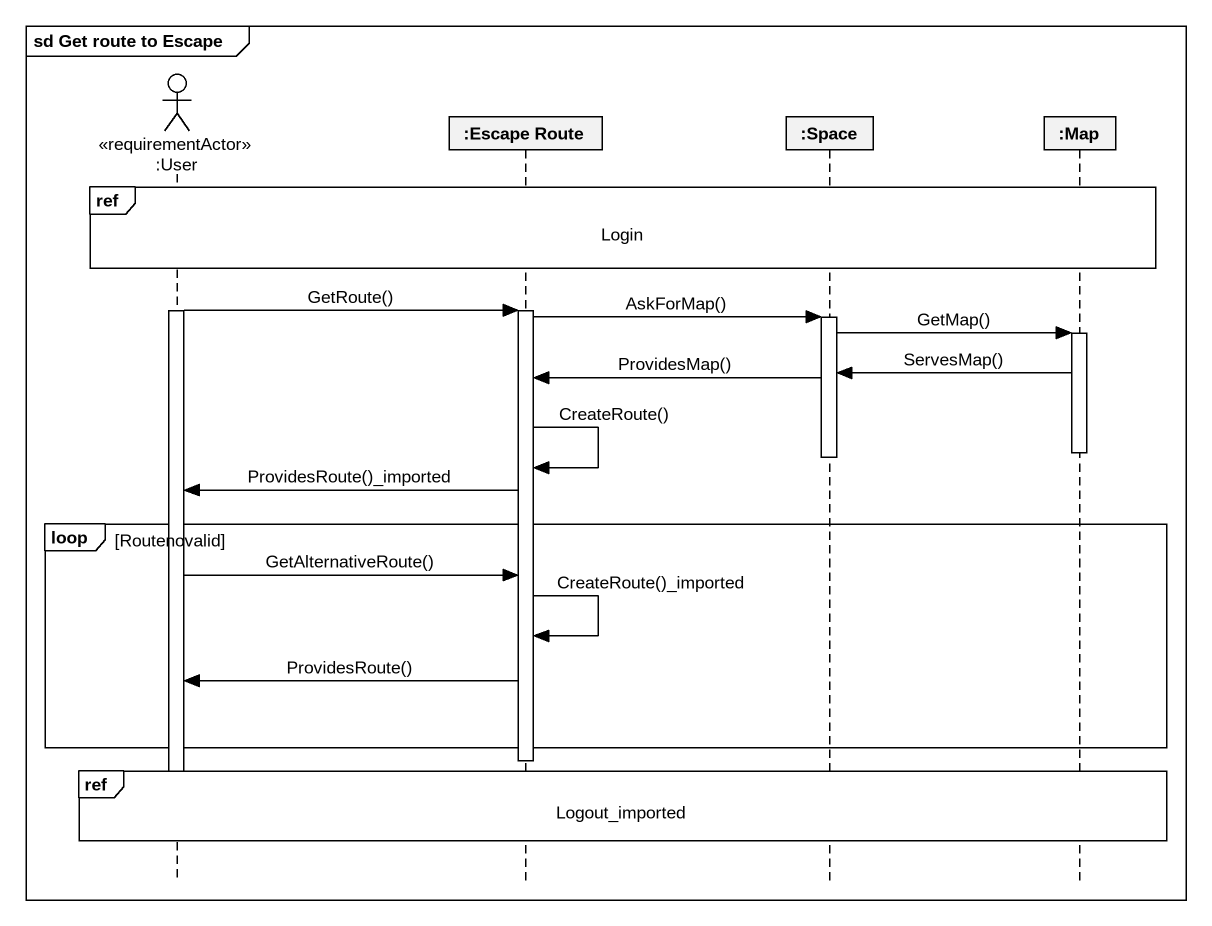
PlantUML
@startuml
mainframe sd Get route to Escape
hide footbox
actor ":User" as User <<requirementActor>>
participant ":Escape Route" as Escape_Route
participant ":Space" as Space
participant ":Map" as Map_

ref over User, Escape_Route, Space, Map_ : Login
activate User
User -> Escape_Route : GetRoute()
activate Escape_Route
Escape_Route -> Space : AskForMap()
activate Space
Space -> Map_ : GetMap()
activate Map_
Map_ -> Space : ServesMap()
Space -> Escape_Route : ProvidesMap()
deactivate Map_
deactivate Space
Escape_Route -> Escape_Route : CreateRoute()
Escape_Route -> User : ProvidesRoute()_imported
loop Routenovalid
  User -> Escape_Route : GetAlternativeRoute()
  Escape_Route -> Escape_Route : CreateRoute()_imported
  Escape_Route -> User : ProvidesRoute()
end
deactivate Escape_Route
ref over User, Escape_Route, Space, Map_ : Logout_imported
deactivate User
@enduml
